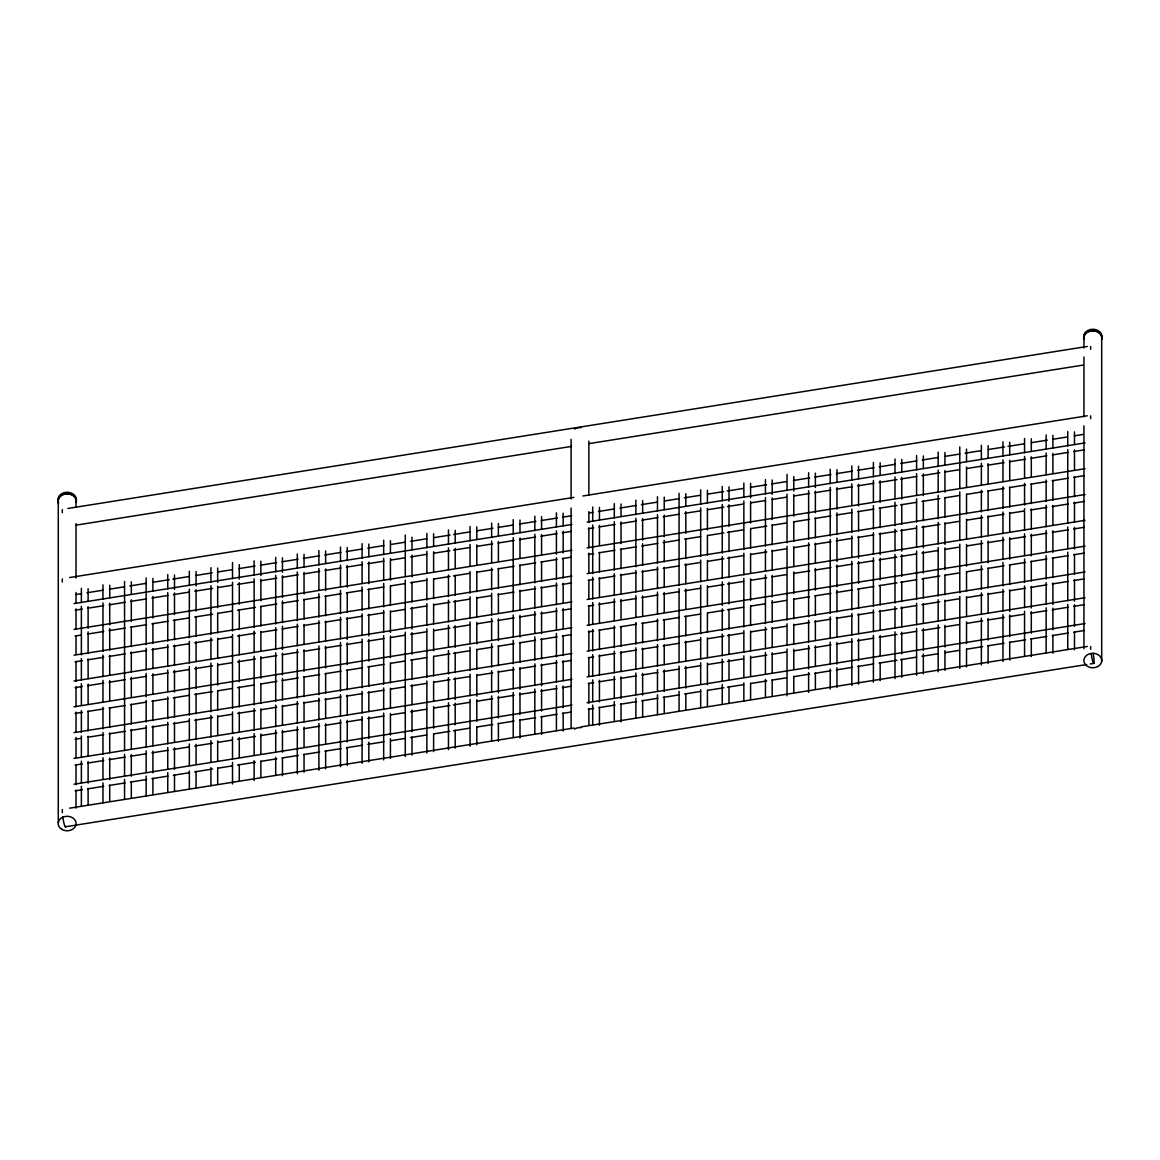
<?xml version="1.0" encoding="UTF-8"?>
<svg xmlns="http://www.w3.org/2000/svg" width="1160" height="1160" viewBox="0 0 1160 1160"><rect width="100%" height="100%" fill="white"/><g stroke="black" fill="none" stroke-linecap="round" stroke-linejoin="round"><path stroke-width="1.5" d="M62.422 509.53L62.321 509.921A8.947 1.015 81 0 0 62.336 512.705M62.422 578.884L62.321 579.275A8.947 1.015 81 0 0 62.336 582.059M62.422 809.52L62.321 809.912A8.947 1.015 81 0 0 62.336 812.711M67.846 508.471L1087.283 346.449M76.227 525.117L571.634 446.382M589.526 443.54L1083.136 365.095M69.629 577.535L573.982 497.379M582.929 495.958L1087.283 415.802M76.227 594.471L81.591 593.615M86.956 592.76L103.051 590.208M110.215 589.062L124.511 586.8M129.891 585.945L145.986 583.378M153.135 582.247L169.229 579.696M172.811 579.115L188.906 576.563M196.055 575.433L212.149 572.866M217.514 572.01L231.826 569.749M238.975 568.603L255.084 566.051M260.449 565.196L276.544 562.643M281.909 561.788L298.004 559.221M303.369 558.366L319.464 555.814M324.829 554.958L340.924 552.407M346.289 551.551L362.384 548.999M367.749 548.143L383.844 545.577M391.007 544.446L405.304 542.169M410.669 541.314L426.764 538.762M433.927 537.631L450.022 535.064M453.603 534.499L469.698 531.933M476.847 530.801L492.942 528.25M498.307 527.394L512.618 525.117M519.767 523.986L535.862 521.42M541.227 520.564L557.322 518.012M562.702 517.157L571.634 515.736M589.526 512.894L593.093 512.328M598.458 511.473L614.553 508.921M619.918 508.065L636.028 505.499M641.393 504.658L657.488 502.091M664.636 500.961L678.948 498.684M684.313 497.828L700.408 495.276M707.557 494.131L723.651 491.579M727.233 491.013L743.328 488.447M750.491 487.316L766.586 484.764M771.951 483.909L786.248 481.632M793.411 480.486L809.506 477.935M814.871 477.079L830.966 474.527M836.331 473.671L852.426 471.12M857.791 470.264L873.886 467.697M879.251 466.857L895.346 464.29M900.711 463.435L916.806 460.882M922.171 460.027L938.28 457.475M945.429 456.329L959.74 454.053M965.106 453.212L981.201 450.646M988.349 449.514L1004.444 446.948M1008.026 446.382L1024.12 443.83M1031.269 442.685L1047.364 440.133M1052.729 439.277L1067.04 437.001M1074.204 435.87L1083.136 434.449M74.037 603.577L571.909 524.465M587.149 522.029L1085.006 442.917M75.168 610.218L82.302 609.087M87.653 608.231L103.718 605.679M109.069 604.838L125.135 602.286M130.486 601.431L146.551 598.879M151.902 598.024L167.953 595.471M173.319 594.63L189.37 592.078M194.72 591.223L212.57 588.381M217.92 587.54L232.203 585.264M237.554 584.423L253.619 581.87M260.754 580.725L276.805 578.173M282.17 577.332L298.221 574.78M303.572 573.924L319.638 571.372M324.988 570.517L341.055 567.965M346.405 567.124L362.471 564.572M367.821 563.716L383.873 561.164M391.022 560.034L405.289 557.757M410.64 556.901L426.706 554.35M433.84 553.218L449.906 550.666M453.473 550.101L469.539 547.549M476.673 546.418L492.724 543.866M498.089 543.01L514.141 540.458M519.491 539.603L535.558 537.051M540.908 536.21L556.974 533.658M562.324 532.803L571.242 531.382M588.279 528.684L593.63 527.829M598.98 526.973L615.047 524.422M620.397 523.58L636.463 521.014M641.813 520.173L657.865 517.621M663.23 516.765L679.282 514.213M684.632 513.358L700.698 510.806M707.832 509.675L723.898 507.123M727.465 506.558L743.531 504.005M750.665 502.875L764.933 500.598M772.082 499.467L786.349 497.205M793.484 496.06L809.549 493.507M814.9 492.666L830.966 490.114M836.316 489.259L852.383 486.707M857.733 485.851L873.784 483.299M879.149 482.459L896.985 479.616M900.552 479.051L916.617 476.499M921.968 475.643L939.817 472.816M945.168 471.961L959.451 469.684M966.584 468.553L982.636 466.001M988.001 465.16L1004.053 462.608M1009.403 461.752L1025.469 459.2M1030.819 458.345L1046.886 455.793M1052.236 454.938L1068.302 452.385M1073.653 451.545L1084.353 449.834M74.037 629.387L571.909 550.26M587.149 547.839L1085.006 468.727M75.168 636.028L80.519 635.173M87.653 634.041L103.718 631.49M109.069 630.634L125.135 628.082M130.486 627.241L146.551 624.689M151.902 623.833L167.953 621.282M173.319 620.426L189.37 617.874M194.72 617.033L212.57 614.191M217.92 613.336L232.203 611.073M237.554 610.218L255.403 607.39M260.754 606.535L276.805 603.983M282.17 603.127L298.221 600.576M303.572 599.735L319.638 597.183M324.988 596.327L341.055 593.775M346.405 592.919L362.471 590.367M367.821 589.526L383.873 586.975M391.022 585.829L405.289 583.567M410.64 582.712L426.706 580.159M433.84 579.029L449.906 576.476M453.473 575.911L469.539 573.359M476.673 572.228L492.724 569.661M498.089 568.821L514.141 566.268M519.491 565.413L535.558 562.861M540.908 562.005L556.974 559.453M562.324 558.612L571.242 557.191M588.279 554.48L593.63 553.639M598.98 552.784L615.047 550.231M620.397 549.376L636.463 546.824M641.813 545.983L657.865 543.431M663.23 542.576L679.282 540.024M684.632 539.168L700.698 536.616M707.832 535.485L723.898 532.933M727.465 532.367L743.531 529.815M750.665 528.67L766.716 526.118M772.082 525.277L786.349 523M793.484 521.87L809.549 519.317M814.9 518.462L830.966 515.91M836.316 515.069L852.383 512.517M857.733 511.661L873.784 509.11M879.149 508.254L896.985 505.426M900.552 504.861L916.617 502.309M921.968 501.453L939.817 498.611M945.168 497.771L959.451 495.494M966.584 494.363L982.636 491.811M988.001 490.955L1004.053 488.403M1009.403 487.562L1025.469 485.01M1030.819 484.155L1046.886 481.603M1052.236 480.748L1068.302 478.196M1073.653 477.34L1084.353 475.643M74.037 655.197L571.909 576.071M587.149 573.649L1085.006 494.522M75.168 661.838L82.302 660.707M87.653 659.851L103.718 657.299M109.069 656.444L125.135 653.892M130.486 653.036L146.551 650.485M151.902 649.643L167.953 647.091M173.319 646.236L189.37 643.684M194.72 642.828L212.57 640.001M217.92 639.145L232.203 636.884M237.554 636.028L255.403 633.186M260.754 632.345L276.805 629.793M282.17 628.938L298.221 626.385M303.572 625.53L319.638 622.978M324.988 622.137L341.055 619.585M346.405 618.729L362.471 616.178M367.821 615.322L383.873 612.77M391.022 611.639L405.289 609.377M410.64 608.522L426.706 605.97M433.84 604.838L449.906 602.286M453.473 601.707L469.539 599.154M476.673 598.024L490.941 595.761M498.089 594.63L514.141 592.078M519.491 591.223L535.558 588.671M540.908 587.815L556.974 585.264M562.324 584.408L571.242 583.001M588.279 580.29L593.63 579.434M598.98 578.593L615.047 576.041M620.397 575.186L636.463 572.634M641.813 571.779L657.865 569.226M663.23 568.385L679.282 565.833M684.632 564.978L700.698 562.426M707.832 561.295L723.898 558.743M727.465 558.163L743.531 555.611M750.665 554.48L766.716 551.928M772.082 551.087L786.349 548.811M793.484 547.679L809.549 545.127M814.9 544.272L830.966 541.72M836.316 540.865L852.383 538.312M857.733 537.471L873.784 534.919M879.149 534.064L896.985 531.222M900.552 530.657L916.617 528.104M921.968 527.264L939.817 524.422M945.168 523.566L959.451 521.304M966.584 520.173L982.636 517.621M988.001 516.765L1004.053 514.213M1009.403 513.358L1023.685 511.096M1030.819 509.965L1046.886 507.413M1052.236 506.558L1068.302 504.005M1073.653 503.15L1084.353 501.453M74.037 680.992L571.909 601.88M587.149 599.459L1085.006 520.332M75.168 687.648L82.302 686.502M87.653 685.661L103.718 683.11M109.069 682.254L125.135 679.702M130.486 678.846L146.551 676.294M151.902 675.453L167.953 672.901M173.319 672.046L189.37 669.494M194.72 668.639L212.57 665.811M217.92 664.955L232.203 662.679M237.554 661.838L255.403 658.996M260.754 658.14L276.805 655.588M282.17 654.747L298.221 652.196M303.572 651.34L319.638 648.788M324.988 647.933L341.055 645.38M346.405 644.539L362.471 641.987M367.821 641.132L383.873 638.58M391.022 637.449L405.289 635.173M410.64 634.332L426.706 631.779M433.84 630.634L449.906 628.082M453.473 627.516L469.539 624.964M476.673 623.833L492.724 621.282M498.089 620.426L514.141 617.874M519.491 617.033L535.558 614.481M540.908 613.625L556.974 611.073M562.324 610.218L571.242 608.797M588.279 606.1L593.63 605.245M598.98 604.389L615.047 601.837M620.397 600.996L636.463 598.444M641.813 597.588L657.865 595.036M663.23 594.181L679.282 591.629M684.632 590.788L700.698 588.236M707.832 587.09L723.898 584.538M727.465 583.973L743.531 581.421M750.665 580.29L766.716 577.738M772.082 576.883L786.349 574.62M793.484 573.49L809.549 570.938M814.9 570.082L830.966 567.53M836.316 566.674L852.383 564.122M857.733 563.267L873.784 560.715M879.149 559.874L896.985 557.032M900.552 556.466L916.617 553.914M921.968 553.059L938.034 550.507M945.168 549.376L959.451 547.114M966.584 545.968L982.636 543.416M988.001 542.576L1004.053 540.024M1009.403 539.168L1025.469 536.616M1030.819 535.76L1046.886 533.208M1052.236 532.367L1068.302 529.815M1073.653 528.96L1084.353 527.264M74.037 706.803L571.909 627.676M587.149 625.255L1085.006 546.142M75.168 713.443L82.302 712.312M87.653 711.457L103.718 708.905M109.069 708.064L125.135 705.512M130.486 704.657L146.551 702.104M151.902 701.249L167.953 698.697M173.319 697.856L189.37 695.304M194.72 694.448L212.57 691.606M217.92 690.765L232.203 688.489M237.554 687.634L253.619 685.082M260.754 683.95L276.805 681.399M282.17 680.558L298.221 677.991M303.572 677.15L319.638 674.598M324.988 673.742L341.055 671.19M346.405 670.335L362.471 667.783M367.821 666.942L383.873 664.39M391.022 663.245L405.289 660.982M410.64 660.127L426.706 657.575M433.84 656.444L449.906 653.892M453.473 653.327L469.539 650.774M476.673 649.643L492.724 647.091M498.089 646.236L514.141 643.684M519.491 642.828L535.558 640.276M540.908 639.436L556.974 636.884M562.324 636.028L571.242 634.607M588.279 631.895L593.63 631.054M598.98 630.199L615.047 627.647M620.397 626.791L636.463 624.24M641.813 623.399L657.865 620.846M663.23 619.991L679.282 617.439M684.632 616.583L700.698 614.032M707.832 612.9L723.898 610.348M727.465 609.783L743.531 607.231M750.665 606.1L764.933 603.823M772.082 602.692L786.349 600.416M793.484 599.285L809.549 596.733M814.9 595.892L830.966 593.34M836.316 592.485L852.383 589.933M857.733 589.077L873.784 586.525M879.149 585.669L896.985 582.842M900.552 582.276L916.617 579.725M921.968 578.869L939.817 576.027M945.168 575.186L959.451 572.909M966.584 571.779L982.636 569.226M988.001 568.371L1004.053 565.819M1009.403 564.978L1025.469 562.426M1030.819 561.571L1046.886 559.018M1052.236 558.163L1068.302 555.611M1073.653 554.77L1084.353 553.059M74.037 732.612L571.909 653.486M587.149 651.064L1085.006 571.938M75.168 739.253L80.519 738.398M87.653 737.267L103.718 734.715M109.069 733.86L125.135 731.308M130.486 730.466L146.551 727.914M151.902 727.059L167.953 724.507M173.319 723.651L189.37 721.1M194.72 720.259L212.57 717.416M217.92 716.561L232.203 714.299M237.554 713.443L255.403 710.616M260.754 709.76L276.805 707.208M282.17 706.353L298.221 703.801M303.572 702.96L319.638 700.408M324.988 699.553L341.055 697M346.405 696.145L362.471 693.593M367.821 692.737L383.873 690.186M391.022 689.054L405.289 686.792M410.64 685.937L426.706 683.385M433.84 682.254L449.906 679.702M453.473 679.136L469.539 676.585M476.673 675.439L492.724 672.887M498.089 672.046L514.141 669.494M519.491 668.639L535.558 666.087M540.908 665.231L556.974 662.679M562.324 661.838L571.242 660.417M588.279 657.705L593.63 656.85M598.98 656.009L615.047 653.457M620.397 652.601L636.463 650.049M641.813 649.194L657.865 646.642M663.23 645.801L679.282 643.249M684.632 642.393L700.698 639.841M707.832 638.711L723.898 636.159M727.465 635.593L743.531 633.041M750.665 631.895L766.716 629.343M772.082 628.502L786.349 626.226M793.484 625.095L809.549 622.543M814.9 621.688L830.966 619.135M836.316 618.294L852.383 615.742M857.733 614.887L873.784 612.335M879.149 611.479L896.985 608.652M900.552 608.072L916.617 605.52M921.968 604.679L939.817 601.837M945.168 600.996L959.451 598.72M966.584 597.588L982.636 595.036M988.001 594.181L1004.053 591.629M1009.403 590.774L1025.469 588.221M1030.819 587.38L1046.886 584.828M1052.236 583.973L1068.302 581.421M1073.653 580.565L1084.353 578.869M74.037 758.422L571.909 679.296M587.149 676.875L1085.006 597.748M75.168 765.063L82.302 763.918M87.653 763.077L103.718 760.525M109.069 759.669L125.135 757.117M130.486 756.262L146.551 753.71M151.902 752.869L167.953 750.317M173.319 749.462L189.37 746.909M194.72 746.054L212.57 743.227M217.92 742.371L232.203 740.109M237.554 739.253L255.403 736.411M260.754 735.571L276.805 733.018M282.17 732.163L298.221 729.611M303.572 728.755L319.638 726.203M324.988 725.362L341.055 722.811M346.405 721.955L362.471 719.403M367.821 718.548L383.873 715.995M391.022 714.865L405.289 712.588M410.64 711.747L426.706 709.195M433.84 708.064L449.906 705.497M453.473 704.932L469.539 702.38M476.673 701.249L492.724 698.697M498.089 697.841L514.141 695.289M519.491 694.448L535.558 691.896M540.908 691.041L556.974 688.489M562.324 687.634L571.242 686.227M588.279 683.515L593.63 682.66M598.98 681.819L615.047 679.252M620.397 678.411L636.463 675.86M641.813 675.004L657.865 672.452M663.23 671.596L679.282 669.044M684.632 668.203L700.698 665.651M707.832 664.506L723.898 661.954M727.465 661.389L743.531 658.837M750.665 657.705L766.716 655.154M772.082 654.298L786.349 652.036M793.484 650.905L809.549 648.353M814.9 647.497L830.966 644.946M836.316 644.09L852.383 641.538M857.733 640.697L873.784 638.145M879.149 637.289L896.985 634.447M900.552 633.882L916.617 631.33M921.968 630.489L939.817 627.647M945.168 626.791L959.451 624.529M966.584 623.399L982.636 620.846M988.001 619.991L1004.053 617.439M1009.403 616.583L1023.685 614.322M1030.819 613.176L1046.886 610.624M1052.236 609.783L1068.302 607.231M1073.653 606.375L1084.353 604.679M74.037 784.218L571.909 705.106M587.149 702.684L1085.006 623.558M75.168 790.859L82.302 789.728M87.653 788.872L103.718 786.32M109.069 785.48L125.135 782.928M130.486 782.072L146.551 779.52M151.902 778.664L167.953 776.112M173.319 775.271L189.37 772.719M194.72 771.864L212.57 769.022M217.92 768.181L232.203 765.904M237.554 765.063L255.403 762.221M260.754 761.366L276.805 758.814M282.17 757.973L298.221 755.421M303.572 754.565L319.638 752.014M324.988 751.158L341.055 748.606M346.405 747.765L362.471 745.213M367.821 744.357L383.873 741.805M391.022 740.674L405.289 738.398M410.64 737.542L426.706 734.99M433.84 733.86L449.906 731.308M453.473 730.742L469.539 728.19M476.673 727.059L492.724 724.507M498.089 723.651L514.141 721.1M519.491 720.244L535.558 717.692M540.908 716.851L556.974 714.299M562.324 713.443L571.242 712.023M588.279 709.325L593.63 708.47M598.98 707.615L615.047 705.062M620.397 704.221L636.463 701.669M641.813 700.814L657.865 698.262M663.23 697.407L679.282 694.854M684.632 693.999L700.698 691.447M707.832 690.316L723.898 687.764M727.465 687.198L743.531 684.646M750.665 683.515L766.716 680.963M772.082 680.108L786.349 677.846M793.484 676.7L809.549 674.149M814.9 673.308L830.966 670.755M836.316 669.9L852.383 667.348M857.733 666.492L873.784 663.94M879.149 663.1L896.985 660.258M900.552 659.692L916.617 657.14M921.968 656.284L938.034 653.732M945.168 652.601L959.451 650.339M966.584 649.194L982.636 646.642M988.001 645.801L1004.053 643.249M1009.403 642.393L1025.469 639.841M1030.819 638.986L1046.886 636.434M1052.236 635.578L1068.302 633.026M1073.653 632.186L1084.353 630.475M69.629 808.172L573.982 728.016M581.145 726.885L1087.283 646.453M62.8 816.93A8.947 1.015 81 0 0 65.236 826.819L1086.717 664.52M1090.298 663.955L1093.865 663.389M1101.695 661.447A8.947 7.236 0 0 0 1089.356 653.863A8.947 7.236 0 0 0 1087.413 666.304A8.947 7.236 0 0 0 1101.695 661.447L1101.695 338.865A8.947 7.236 0 0 0 1092.778 330.716A8.947 7.236 0 0 0 1083.962 338.938M1083.947 337.052L1083.947 347.927M1083.947 356.99L1083.947 416.788M1083.947 425.851L1083.947 648.759M1074.494 431.911L1074.494 444.512M1074.494 449.921L1074.494 469.727M1074.494 476.92L1074.494 496.726M1074.494 502.135L1074.494 521.942M1074.494 527.336L1074.494 548.941M1074.494 554.35L1074.494 574.142M1074.494 579.55L1074.494 601.155M1074.494 604.751L1074.494 626.356M1074.494 631.765L1074.494 649.76M1067.751 431.549L1067.751 445.947M1067.751 449.543L1067.751 523.363M1067.751 526.959L1067.751 548.564M1067.751 552.174L1067.751 600.779M1067.751 604.389L1067.751 649.397M1052.903 435.348L1052.903 447.949M1052.903 453.357L1052.903 473.149M1052.903 480.356L1052.903 500.163M1052.903 505.557L1052.903 525.364M1052.903 530.773L1052.903 552.377M1052.903 557.772L1052.903 577.578M1052.903 582.987L1052.903 604.592M1052.903 608.188L1052.903 629.793M1052.903 635.187L1052.903 653.196M1046.146 434.971L1046.146 449.384M1046.146 452.98L1046.146 474.585M1046.146 479.979L1046.146 501.584M1046.146 505.195L1046.146 526.799M1046.146 530.395L1046.146 552M1046.146 555.596L1046.146 579.014M1046.146 582.61L1046.146 604.215M1046.146 607.811L1046.146 652.819M1031.312 438.784L1031.312 451.385M1031.312 456.779L1031.312 476.586M1031.312 483.792L1031.312 503.599M1031.312 508.993L1031.312 528.8M1031.312 534.195L1031.312 555.799M1031.312 561.208L1031.312 581.015M1031.312 586.409L1031.312 608.014M1031.312 611.625L1031.312 633.229M1031.312 638.624L1031.312 656.633M1024.555 438.408L1024.555 452.806M1024.555 456.416L1024.555 478.022M1024.555 483.415L1024.555 505.021M1024.555 508.616L1024.555 530.221M1024.555 533.832L1024.555 555.437M1024.555 559.033L1024.555 582.436M1024.555 586.047L1024.555 607.651M1024.555 611.247L1024.555 656.255M1009.722 442.207L1009.722 454.807M1009.722 460.215L1009.722 480.022M1009.722 487.214L1009.722 507.022M1009.722 512.43L1009.722 532.237M1009.722 537.631L1009.722 559.236M1009.722 564.644L1009.722 584.437M1009.722 589.846L1009.722 611.451M1009.722 615.047L1009.722 636.651M1009.722 642.06L1009.722 660.054M1002.965 441.844L1002.965 456.242M1002.965 459.838L1002.965 481.443M1002.965 486.852L1002.965 508.457M1002.965 512.053L1002.965 533.658M1002.965 537.254L1002.965 558.859M1002.965 562.47L1002.965 585.872M1002.965 589.468L1002.965 611.073M1002.965 614.684L1002.965 661.49M988.117 445.643L988.117 458.243M988.117 463.652L988.117 483.445M988.117 490.651L988.117 510.458M988.117 515.852L988.117 535.659M988.117 541.067L988.117 562.673M988.117 568.066L988.117 587.874M988.117 593.282L988.117 613.074M988.117 618.483L988.117 640.088M988.117 645.482L988.117 663.491M981.374 445.266L981.374 459.679M981.374 463.275L981.374 484.88M981.374 490.274L981.374 511.879M981.374 515.49L981.374 537.095M981.374 540.69L981.374 562.296M981.374 565.891L981.374 589.309M981.374 592.905L981.374 614.51M981.374 618.106L981.374 664.912M966.527 449.079L966.527 461.68M966.527 467.074L966.527 486.881M966.527 494.087L966.527 513.894M966.527 519.288L966.527 539.096M966.527 544.49L966.527 566.095M966.527 571.503L966.527 591.31M966.527 596.704L966.527 616.511M966.527 621.919L966.527 643.524M966.527 648.918L966.527 666.928M959.784 446.904L959.784 488.316M959.784 491.912L959.784 540.516M959.784 544.127L959.784 592.731M959.784 596.341L959.784 668.348M944.936 452.501L944.936 465.102M944.936 470.51L944.936 492.115M944.936 497.51L944.936 517.316M944.936 522.725L944.936 544.33M944.936 547.926L944.936 569.531M944.936 574.939L944.936 594.732M944.936 600.14L944.936 619.947M944.936 625.341L944.936 646.947M944.936 650.557L944.936 670.35M938.179 452.139L938.179 466.537M938.179 470.134L938.179 491.738M938.179 495.349L938.179 518.752M938.179 522.348L938.179 543.953M938.179 547.549L938.179 596.167M938.179 599.764L938.179 621.368M938.179 624.964L938.179 671.785M923.345 455.938L923.345 468.538M923.345 473.947L923.345 495.552M923.345 500.946L923.345 520.753M923.345 526.147L923.345 547.752M923.345 551.362L923.345 572.967M923.345 578.361L923.345 598.168M923.345 603.577L923.345 623.37M923.345 628.778L923.345 650.383M923.345 653.979L923.345 673.786M916.588 455.561L916.588 469.974M916.588 473.57L916.588 495.175M916.588 498.771L916.588 522.174M916.588 525.784L916.588 547.389M916.588 550.986L916.588 599.589M916.588 603.2L916.588 624.805M916.588 628.401L916.588 675.207M901.755 459.375L901.755 471.975M901.755 477.369L901.755 498.974M901.755 504.382L901.755 524.189M901.755 529.583L901.755 551.188M901.755 554.784L901.755 576.389M901.755 581.798L901.755 601.605M901.755 606.999L901.755 626.806M901.755 632.214L901.755 653.82M901.755 659.213L901.755 677.222M894.998 458.998L894.998 473.396M894.998 477.007L894.998 498.611M894.998 502.208L894.998 525.611M894.998 529.207L894.998 550.812M894.998 554.422L894.998 603.026M894.998 606.622L894.998 628.227M894.998 631.837L894.998 678.643M880.164 462.797L880.164 475.397M880.164 480.805L880.164 502.411M880.164 507.804L880.164 527.611M880.164 533.02L880.164 554.625M880.164 558.221L880.164 579.826M880.164 585.235L880.164 605.027M880.164 610.436L880.164 630.242M880.164 635.636L880.164 655.443M880.164 662.65L880.164 680.644M873.408 462.434L873.408 476.833M873.408 480.428L873.408 502.034M873.408 505.644L873.408 529.047M873.408 532.643L873.408 554.248M873.408 557.844L873.408 606.462M873.408 610.058L873.408 631.663M873.408 635.26L873.408 682.08M858.559 466.233L858.559 478.834M858.559 484.242L858.559 505.847M858.559 511.241L858.559 531.048M858.559 536.442L858.559 558.047M858.559 561.658L858.559 583.262M858.559 588.657L858.559 608.463M858.559 613.872L858.559 633.664M858.559 639.073L858.559 660.678M858.559 666.072L858.559 684.081M851.817 465.856L851.817 480.269M851.817 483.865L851.817 505.47M851.817 509.066L851.817 532.469M851.817 536.079L851.817 557.684M851.817 561.28L851.817 609.885M851.817 613.495L851.817 635.1M851.817 638.696L851.817 685.502M836.969 469.67L836.969 482.27M836.969 487.664L836.969 509.269M836.969 512.88L836.969 534.485M836.969 538.08L836.969 561.484M836.969 565.079L836.969 586.684M836.969 590.295L836.969 611.9M836.969 617.294L836.969 637.101M836.969 642.51L836.969 664.115M836.969 667.711L836.969 687.517M830.227 469.292L830.227 483.691M830.227 487.301L830.227 535.905M830.227 539.501L830.227 613.321M830.227 616.917L830.227 638.522M830.227 642.133L830.227 663.737M830.227 669.132L830.227 688.938M815.379 473.091L815.379 487.504M815.379 491.1L815.379 512.705M815.379 518.1L815.379 537.907M815.379 543.315L815.379 563.122M815.379 568.516L815.379 590.121M815.379 595.529L815.379 615.322M815.379 620.73L815.379 640.538M815.379 645.932L815.379 665.738M815.379 672.945L815.379 689.141M808.621 472.729L808.621 487.127M808.621 490.724L808.621 539.342M808.621 542.938L808.621 616.758M808.621 620.353L808.621 641.958M808.621 645.554L808.621 668.972M808.621 672.568L808.621 692.375M793.788 476.528L793.788 490.926M793.788 494.537L793.788 516.142M793.788 521.536L793.788 541.343M793.788 546.737L793.788 566.544M793.788 571.952L793.788 593.558M793.788 598.952L793.788 618.759M793.788 624.167L793.788 643.96M793.788 649.368L793.788 669.175M793.788 676.367L793.788 692.578M787.031 474.353L787.031 490.564M787.031 494.16L787.031 542.764M787.031 546.375L787.031 620.179M787.031 623.79L787.031 645.395M787.031 648.991L787.031 695.797M772.197 479.964L772.197 494.363M772.197 497.959L772.197 519.564M772.197 524.972L772.197 544.779M772.197 550.173L772.197 569.98M772.197 575.375L772.197 596.979M772.197 600.59L772.197 622.195M772.197 627.589L772.197 647.396M772.197 652.804L772.197 672.597M772.197 679.803L772.197 696.014M765.44 479.587L765.44 493.986M765.44 497.596L765.44 546.201M765.44 549.797L765.44 571.401M765.44 575.012L765.44 623.616M765.44 627.212L765.44 648.817M765.44 652.428L765.44 674.033M765.44 679.426L765.44 697.436M750.592 483.387L750.592 497.799M750.592 501.396L750.592 523M750.592 528.394L750.592 548.202M750.592 553.61L750.592 573.417M750.592 578.811L750.592 600.416M750.592 605.824L750.592 625.617M750.592 631.025L750.592 650.832M750.592 656.226L750.592 676.034M750.592 683.24L750.592 699.437M743.85 483.024L743.85 497.423M743.85 501.018L743.85 549.637M743.85 553.233L743.85 574.838M743.85 578.434L743.85 627.053M743.85 630.649L743.85 652.253M743.85 655.85L743.85 677.454M743.85 682.863L743.85 700.872M729.002 486.823L729.002 501.221M729.002 504.832L729.002 526.437M729.002 531.831L729.002 551.638M729.002 557.032L729.002 576.839M729.002 582.247L729.002 603.852M729.002 609.246L729.002 629.053M729.002 634.462L729.002 654.254M729.002 659.663L729.002 679.47M729.002 686.662L729.002 702.873M722.26 486.446L722.26 500.859M722.26 504.455L722.26 553.059M722.26 556.669L722.26 578.274M722.26 581.87L722.26 605.274M722.26 608.87L722.26 630.475M722.26 634.085L722.26 655.69M722.26 659.286L722.26 680.891M722.26 684.487L722.26 704.294M707.411 490.26L707.411 502.86M707.411 508.254L707.411 529.859M707.411 535.267L707.411 555.074M707.411 560.468L707.411 580.275M707.411 585.669L707.411 605.476M707.411 612.683L707.411 632.49M707.411 637.884L707.411 657.691M707.411 663.1L707.411 684.704M707.411 690.098L707.411 706.309M700.669 489.882L700.669 504.281M700.669 507.891L700.669 556.495M700.669 560.091L700.669 581.697M700.669 585.307L700.669 633.911M700.669 637.507L700.669 659.112M700.669 662.722L700.669 684.327M700.669 689.721L700.669 707.73M685.821 493.682L685.821 506.282M685.821 511.69L685.821 533.296M685.821 538.689L685.821 558.496M685.821 563.905L685.821 583.712M685.821 589.106L685.821 608.913M685.821 616.12L685.821 635.912M685.821 641.321L685.821 661.127M685.821 666.521L685.821 688.126M685.821 693.535L685.821 709.731M679.064 493.319L679.064 585.133M679.064 588.729L679.064 662.548M679.064 666.144L679.064 687.75M679.064 691.36L679.064 711.167M664.23 497.118L664.23 509.718M664.23 515.127L664.23 536.732M664.23 540.328L664.23 561.933M664.23 567.327L664.23 587.134M664.23 592.542L664.23 612.35M664.23 619.541L664.23 639.348M664.23 644.757L664.23 664.549M664.23 669.958L664.23 691.563M664.23 696.957L664.23 713.168M657.473 496.741L657.473 511.139M657.473 514.75L657.473 563.354M657.473 566.964L657.473 588.57M657.473 592.165L657.473 613.77M657.473 619.164L657.473 640.769M657.473 644.38L657.473 665.985M657.473 669.581L657.473 691.186M657.473 694.782L657.473 714.589M642.64 500.554L642.64 513.155M642.64 518.549L642.64 540.154M642.64 543.764L642.64 565.37M642.64 570.764L642.64 590.571M642.64 595.964L642.64 615.772M642.64 622.978L642.64 642.785M642.64 648.179L642.64 667.986M642.64 673.394L642.64 695M642.64 700.393L642.64 716.604M635.883 500.177L635.883 514.576M635.883 518.172L635.883 566.79M635.883 570.386L635.883 591.991M635.883 595.602L635.883 617.207M635.883 622.601L635.883 644.206M635.883 647.802L635.883 669.407M635.883 673.017L635.883 694.622M635.883 698.218L635.883 718.025M621.035 503.976L621.035 516.577M621.035 521.986L621.035 543.591M621.035 548.985L621.035 568.791M621.035 574.2L621.035 594.007M621.035 599.401L621.035 619.208M621.035 626.414L621.035 646.207M621.035 651.615L621.035 671.423M621.035 676.816L621.035 698.422M621.035 703.83L621.035 721.824M614.292 503.599L614.292 518.012M614.292 521.609L614.292 570.227M614.292 573.823L614.292 595.428M614.292 599.024L614.292 620.629M614.292 626.038L614.292 647.642M614.292 651.238L614.292 672.843M614.292 676.439L614.292 698.044M614.292 701.655L614.292 721.462M599.445 507.413L599.445 520.014M599.445 525.422L599.445 545.214M599.445 552.421L599.445 572.228M599.445 577.622L599.445 597.429M599.445 602.837L599.445 622.644M599.445 629.837L599.445 649.643M599.445 655.052L599.445 674.845M599.445 680.253L599.445 701.858M599.445 707.252L599.445 725.261M592.702 507.036L592.702 521.434M592.702 525.045L592.702 573.649M592.702 577.26L592.702 598.865M592.702 602.461L592.702 624.065M592.702 629.46L592.702 651.064M592.702 654.675L592.702 676.28M592.702 679.876L592.702 701.481M592.702 705.077L592.702 724.884M588.86 441.162L588.86 495.378M588.86 511.647L588.86 522.493M588.86 527.901L588.86 547.781M588.86 553.204L588.86 573.083M588.86 580.319L588.86 598.386M588.86 605.621L588.86 625.501M588.86 630.924L588.86 650.803M588.86 658.024L588.86 676.091M588.86 683.327L588.86 703.207M588.86 708.629L588.86 724.899M571.111 439.35L571.111 498.974M571.111 508.022L571.111 728.495M563.165 513.169L563.165 525.784M563.165 531.178L563.165 552.784M563.165 558.192L563.165 577.985M563.165 583.393L563.165 603.2M563.165 608.594L563.165 628.401M563.165 635.607L563.165 655.414M563.165 660.808L563.165 680.615M563.165 686.01L563.165 707.615M563.165 713.023L563.165 731.032M556.423 512.807L556.423 527.205M556.423 530.801L556.423 554.219M556.423 557.815L556.423 579.42M556.423 583.016L556.423 604.621M556.423 608.231L556.423 629.837M556.423 633.433L556.423 656.836M556.423 660.432L556.423 682.036M556.423 685.647L556.423 730.655M541.575 516.606L541.575 529.207M541.575 534.615L541.575 554.422M541.575 561.614L541.575 581.421M541.575 586.829L541.575 606.622M541.575 612.03L541.575 633.635M541.575 639.029L541.575 658.837M541.575 664.245L541.575 685.85M541.575 689.446L541.575 711.051M541.575 716.46L541.575 734.454M534.832 516.229L534.832 530.642M534.832 534.238L534.832 582.856M534.832 586.452L534.832 608.058M534.832 611.654L534.832 633.259M534.832 636.869L534.832 660.272M534.832 663.868L534.832 685.473M534.832 689.069L534.832 734.091M519.985 520.042L519.985 532.643M519.985 538.037L519.985 557.844M519.985 565.05L519.985 584.857M519.985 590.251L519.985 610.058M519.985 615.467L519.985 637.072M519.985 642.466L519.985 662.273M519.985 667.667L519.985 689.272M519.985 692.883L519.985 714.487M519.985 719.882L519.985 737.89M513.227 519.665L513.227 534.064M513.227 537.674L513.227 611.494M513.227 615.09L513.227 636.695M513.227 640.291L513.227 663.694M513.227 667.304L513.227 688.909M513.227 692.505L513.227 737.514M498.394 523.464L498.394 536.079M498.394 541.473L498.394 561.28M498.394 568.487L498.394 588.279M498.394 593.688L498.394 613.495M498.394 618.889L498.394 640.494M498.394 645.902L498.394 665.71M498.394 671.103L498.394 692.708M498.394 696.304L498.394 717.909M498.394 723.318L498.394 741.327M491.637 523.102L491.637 537.5M491.637 541.096L491.637 562.702M491.637 568.11L491.637 589.715M491.637 593.311L491.637 614.916M491.637 618.526L491.637 640.132M491.637 643.727L491.637 667.13M491.637 670.726L491.637 692.332M491.637 695.942L491.637 740.95M476.803 526.901L476.803 539.501M476.803 544.91L476.803 564.717M476.803 571.909L476.803 591.716M476.803 597.125L476.803 616.917M476.803 622.326L476.803 643.93M476.803 649.324L476.803 669.132M476.803 674.54L476.803 696.145M476.803 699.741L476.803 721.346M476.803 726.754L476.803 744.749M470.046 526.524L470.046 540.937M470.046 544.533L470.046 566.138M470.046 571.547L470.046 593.151M470.046 596.747L470.046 618.352M470.046 621.948L470.046 643.553M470.046 647.164L470.046 670.567M470.046 674.163L470.046 695.768M470.046 699.364L470.046 746.184M455.199 530.337L455.199 542.938M455.199 548.332L455.199 568.139M455.199 575.346L455.199 595.152M455.199 600.547L455.199 620.353M455.199 625.762L455.199 647.367M455.199 652.761L455.199 672.568M455.199 677.962L455.199 699.567M455.199 703.178L455.199 724.783M455.199 730.176L455.199 748.185M448.456 529.961L448.456 544.359M448.456 547.97L448.456 569.574M448.456 574.968L448.456 596.573M448.456 600.184L448.456 621.789M448.456 625.385L448.456 646.99M448.456 650.586L448.456 673.989M448.456 677.6L448.456 699.204M448.456 702.8L448.456 749.606M433.608 533.76L433.608 546.375M433.608 551.768L433.608 571.576M433.608 578.782L433.608 598.574M433.608 603.983L433.608 623.79M433.608 629.184L433.608 650.789M433.608 656.197L433.608 676.004M433.608 681.399L433.608 701.205M433.608 706.6L433.608 728.204M433.608 733.613L433.608 751.622M426.865 533.397L426.865 547.796M426.865 551.391L426.865 572.996M426.865 578.405L426.865 600.01M426.865 603.606L426.865 625.211M426.865 628.822L426.865 677.425M426.865 681.021L426.865 753.043M412.017 537.196L412.017 549.797M412.017 555.205L412.017 576.81M412.017 582.204L412.017 602.011M412.017 607.419L412.017 629.024M412.017 632.62L412.017 654.226M412.017 659.62L412.017 679.426M412.017 684.835L412.017 704.642M412.017 710.036L412.017 731.641M412.017 737.049L412.017 755.044M405.275 535.021L405.275 576.433M405.275 580.029L405.275 628.648M405.275 632.243L405.275 756.48M390.427 540.633L390.427 553.233M390.427 558.627L390.427 580.232M390.427 585.64L390.427 605.447M390.427 610.841L390.427 632.447M390.427 636.057L390.427 657.662M390.427 663.056L390.427 682.863M390.427 688.257L390.427 708.064M390.427 713.472L390.427 735.077M390.427 738.673L390.427 758.481M383.67 540.255L383.67 554.654M383.67 558.264L383.67 579.87M383.67 583.465L383.67 606.868M383.67 610.479L383.67 632.084M383.67 635.68L383.67 684.284M383.67 687.894L383.67 709.5M383.67 713.096L383.67 759.902M368.837 544.054L368.837 556.669M368.837 562.063L368.837 583.668M368.837 589.077L368.837 608.87M368.837 614.278L368.837 635.883M368.837 639.479L368.837 661.084M368.837 666.492L368.837 686.299M368.837 691.693L368.837 711.5M368.837 716.894L368.837 738.5M368.837 742.11L368.837 761.917M362.079 543.692L362.079 558.09M362.079 561.687L362.079 583.291M362.079 586.902L362.079 610.305M362.079 613.901L362.079 635.506M362.079 639.116L362.079 687.721M362.079 691.316L362.079 712.922M362.079 716.532L362.079 763.338M347.246 547.491L347.246 560.091M347.246 565.5L347.246 587.105M347.246 592.499L347.246 612.306M347.246 617.714L347.246 639.32M347.246 642.915L347.246 664.52M347.246 669.914L347.246 689.721M347.246 695.13L347.246 714.937M347.246 720.331L347.246 741.936M347.246 747.344L347.246 765.339M340.489 547.114L340.489 561.527M340.489 565.123L340.489 586.728M340.489 590.324L340.489 613.741M340.489 617.337L340.489 638.942M340.489 642.538L340.489 691.157M340.489 694.753L340.489 716.358M340.489 719.954L340.489 766.774M325.641 550.928L325.641 563.528M325.641 568.922L325.641 590.527M325.641 595.936L325.641 615.742M325.641 621.136L325.641 640.943M325.641 646.352L325.641 667.957M325.641 673.351L325.641 693.158M325.641 698.552L325.641 718.359M325.641 723.767L325.641 743.574M325.641 750.766L325.641 768.776M318.899 550.55L318.899 564.949M318.899 568.559L318.899 590.164M318.899 593.76L318.899 617.163M318.899 620.774L318.899 642.379M318.899 645.975L318.899 694.579M318.899 698.189L318.899 719.794M318.899 723.39L318.899 770.196M304.05 554.35L304.05 566.964M304.05 572.359L304.05 593.963M304.05 599.372L304.05 619.164M304.05 624.573L304.05 644.38M304.05 649.774L304.05 671.379M304.05 676.788L304.05 696.595M304.05 701.988L304.05 721.796M304.05 727.189L304.05 746.996M304.05 754.203L304.05 772.212M297.308 553.987L297.308 568.385M297.308 571.981L297.308 620.6M297.308 624.196L297.308 645.801M297.308 649.411L297.308 698.015M297.308 701.611L297.308 723.216M297.308 726.827L297.308 773.633M282.46 557.786L282.46 572.184M282.46 575.795L282.46 597.4M282.46 600.996L282.46 622.601M282.46 626.197L282.46 649.615M282.46 653.211L282.46 674.815M282.46 678.411L282.46 700.016M282.46 705.425L282.46 725.232M282.46 730.626L282.46 752.231M282.46 757.639L282.46 775.634M275.703 557.409L275.703 571.822M275.703 575.418L275.703 624.036M275.703 627.633L275.703 649.237M275.703 652.833L275.703 701.452M275.703 705.048L275.703 726.653M275.703 730.249L275.703 751.854M275.703 757.262L275.703 775.271M260.869 561.222L260.869 575.621M260.869 579.217L260.869 600.822M260.869 606.23L260.869 626.038M260.869 631.432L260.869 651.238M260.869 656.647L260.869 678.252M260.869 683.646L260.869 703.453M260.869 708.847L260.869 728.654M260.869 734.062L260.869 753.869M260.869 761.062L260.869 777.272M254.112 560.846L254.112 575.244M254.112 578.854L254.112 627.458M254.112 631.069L254.112 652.674M254.112 656.27L254.112 704.874M254.112 708.485L254.112 730.089M254.112 733.686L254.112 755.29M254.112 760.699L254.112 780.491M239.279 564.644L239.279 579.058M239.279 582.654L239.279 604.259M239.279 609.667L239.279 629.46M239.279 634.868L239.279 654.675M239.279 660.069L239.279 681.674M239.279 687.082L239.279 706.889M239.279 712.284L239.279 732.09M239.279 737.485L239.279 757.291M239.279 764.498L239.279 780.694M232.522 562.484L232.522 578.68M232.522 582.276L232.522 630.895M232.522 634.491L232.522 708.311M232.522 711.907L232.522 733.511M232.522 737.122L232.522 758.727M232.522 762.323L232.522 783.928M217.674 568.081L217.674 582.479M217.674 586.09L217.674 607.695M217.674 613.089L217.674 632.896M217.674 638.304L217.674 658.097M217.674 663.505L217.674 685.111M217.674 690.504L217.674 710.312M217.674 715.72L217.674 735.527M217.674 740.921L217.674 760.728M217.674 767.934L217.674 784.131M210.931 567.704L210.931 582.117M210.931 585.713L210.931 634.332M210.931 637.928L210.931 659.533M210.931 663.128L210.931 711.747M210.931 715.343L210.931 736.948M210.931 740.544L210.931 762.149M210.931 767.558L210.931 785.566M196.083 571.517L196.083 585.916M196.083 589.512L196.083 611.117M196.083 616.525L196.083 636.332M196.083 641.726L196.083 661.534M196.083 666.942L196.083 688.547M196.083 693.941L196.083 713.748M196.083 719.142L196.083 738.949M196.083 744.357L196.083 764.164M196.083 771.356L196.083 787.567M189.341 571.14L189.341 585.539M189.341 589.149L189.341 637.753M189.341 641.364L189.341 662.969M189.341 666.565L189.341 715.169M189.341 718.779L189.341 740.385M189.341 743.981L189.341 765.586M189.341 770.994L189.341 788.988M174.493 574.939L174.493 589.352M174.493 592.948L174.493 614.553M174.493 619.962L174.493 639.755M174.493 645.163L174.493 664.97M174.493 670.364L174.493 691.969M174.493 697.377L174.493 717.184M174.493 722.578L174.493 742.385M174.493 747.779L174.493 769.385M174.493 774.793L174.493 790.989M167.75 574.577L167.75 588.976M167.75 592.572L167.75 641.19M167.75 644.786L167.75 666.391M167.75 670.001L167.75 691.606M167.75 697L167.75 718.605M167.75 722.202L167.75 743.807M167.75 747.417L167.75 769.022M167.75 772.618L167.75 792.425M152.903 578.376L152.903 590.976M152.903 596.385L152.903 617.99M152.903 623.384L152.903 643.191M152.903 648.6L152.903 668.392M152.903 673.8L152.903 693.607M152.903 700.799L152.903 720.606M152.903 726.015L152.903 745.822M152.903 751.216L152.903 772.821M152.903 778.23L152.903 794.426M146.145 577.999L146.145 644.626M146.145 648.222L146.145 669.827M146.145 673.423L146.145 696.827M146.145 700.437L146.145 722.042M146.145 725.638L146.145 747.243M146.145 750.839L146.145 772.444M146.145 776.055L146.145 795.861M131.312 581.812L131.312 594.413M131.312 599.807L131.312 621.412M131.312 626.821L131.312 646.627M131.312 652.021L131.312 671.828M131.312 677.237L131.312 697.029M131.312 704.236L131.312 724.043M131.312 729.437L131.312 749.244M131.312 754.653L131.312 776.258M131.312 781.652L131.312 797.862M124.555 581.436L124.555 750.68M124.555 754.276L124.555 775.88M124.555 779.477L124.555 799.284M109.722 585.235L109.722 597.85M109.722 603.243L109.722 624.848M109.722 628.445L109.722 650.049M109.722 655.458L109.722 675.265M109.722 680.659L109.722 700.466M109.722 707.673L109.722 727.479M109.722 732.874L109.722 752.681M109.722 758.074L109.722 779.68M109.722 785.088L109.722 801.284M102.965 584.872L102.965 599.27M102.965 602.866L102.965 651.485M102.965 655.081L102.965 676.686M102.965 680.297L102.965 701.901M102.965 707.296L102.965 728.9M102.965 732.496L102.965 754.102M102.965 757.712L102.965 779.317M102.965 782.913L102.965 802.72M88.117 588.671L88.117 601.272M88.117 606.68L88.117 628.285M88.117 631.881L88.117 653.486M88.117 658.894L88.117 678.687M88.117 684.096L88.117 703.902M88.117 711.095L88.117 730.901M88.117 736.31L88.117 756.117M88.117 761.511L88.117 783.116M88.117 788.524L88.117 804.721M81.374 588.294L81.374 602.707M81.374 606.303L81.374 654.922M81.374 658.517L81.374 680.122M81.374 683.718L81.374 705.323M81.374 710.732L81.374 732.337M81.374 735.933L81.374 757.538M81.374 761.134L81.374 782.739M81.374 786.349L81.374 806.157M76.023 507.311L76.023 501.874A8.947 7.236 0 0 0 67.106 493.725A8.947 7.236 0 0 0 58.29 501.947M76.023 523.624L76.023 577.985M76.023 592.485L76.023 603.36M76.023 608.797L76.023 628.735M76.023 635.985L76.023 654.095M76.023 661.345L76.023 681.283M76.023 686.72L76.023 706.658M76.023 712.095L76.023 732.033M76.023 737.47L76.023 757.393M76.023 764.643L76.023 784.581M76.023 790.018L76.023 808.143M58.275 500.061L58.275 822.629M65.656 826.21A8.947 1.015 81 0 1 65.496 826.819M1083.643 338.807A9.222 7.468 0 0 1 1093.184 330.673A9.222 7.468 0 0 1 1101.898 339.387M1083.643 337.386A9.222 7.468 0 0 1 1093.184 329.251A9.222 7.468 0 0 1 1101.898 337.981M58.536 503.715A9.222 7.468 0 0 1 66.337 493.696A9.222 7.468 0 0 1 76.255 502.396M58.536 502.295A9.222 7.468 0 0 1 66.337 492.275A9.222 7.468 0 0 1 76.255 500.975M574.505 729.103A8.947 7.236 0 0 1 581.116 727.639M574.505 429.113A8.947 7.236 0 0 1 581.116 427.649M1093.184 653.457A8.947 1.015 81 0 1 1093.749 663.462A8.947 1.015 81 0 1 1091.168 653.5M1090.705 649.266A8.947 1.015 81 0 1 1090.69 646.482M1090.705 349.276A8.947 1.015 81 0 1 1090.69 346.492M1090.705 418.629A8.947 1.015 81 0 1 1090.69 415.846M61.741 829.313A8.947 7.236 0 0 0 76.023 824.456A8.947 7.236 0 0 0 63.684 816.857A8.947 7.236 0 0 0 61.741 829.313"/></g></svg>
